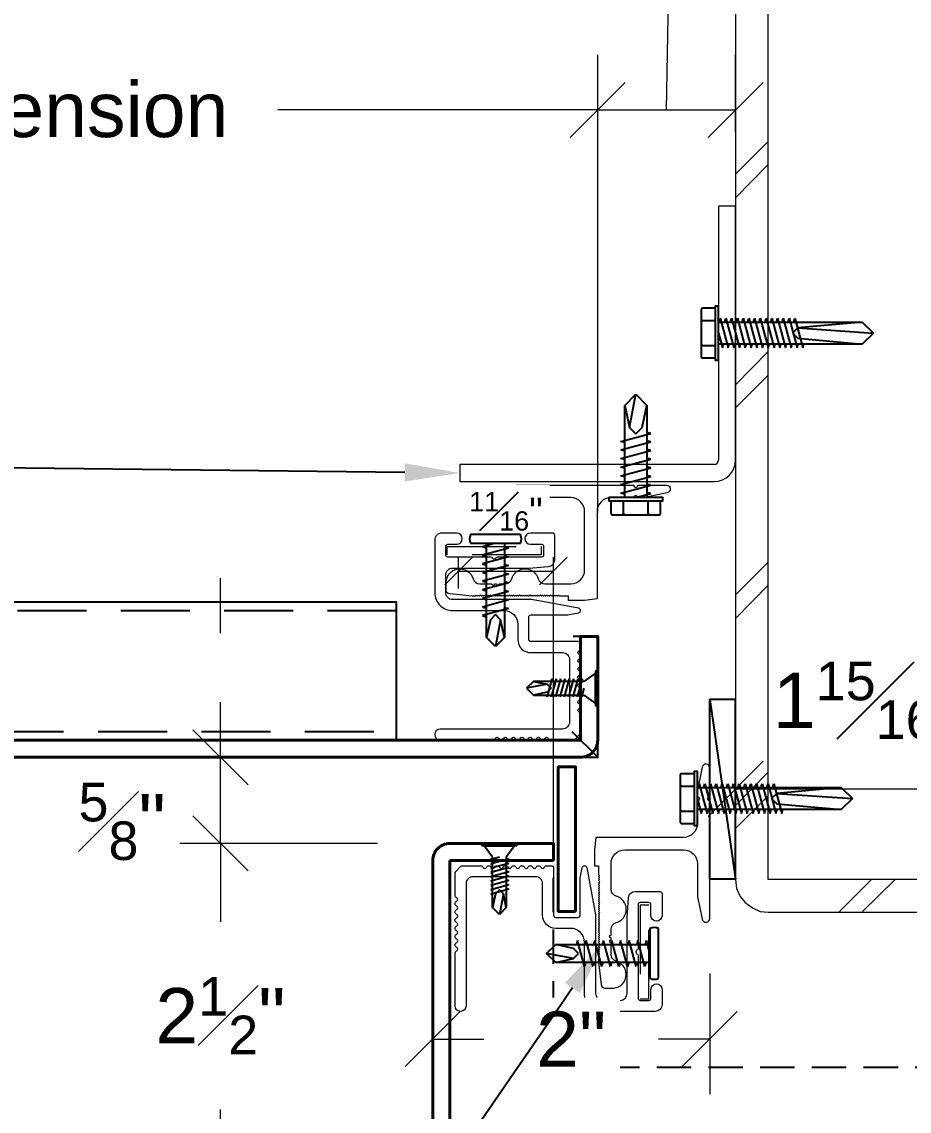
# Model space of a CAD drawing. Header units: inches. Extents: x -301 to 39679, y -468 to 370.
# Drawn here: x -9.7 to -3.26, y 14.92 to 22.82 of the extents above; entities that cross this region are included whole.
import ezdxf
from ezdxf import colors
from ezdxf.entities.mleader import LeaderData, LeaderLine
from ezdxf.enums import TextEntityAlignment as Align
from ezdxf.math import Vec2, Vec3

# ---------------------------------------------------------------- set-up
doc = ezdxf.new("R2010")
doc.units = ezdxf.units.IN
doc.header["$MEASUREMENT"] = 0
doc.linetypes.add('DASHED', pattern=[0.75, 0.5, -0.25])
doc.linetypes.add('DASHED2', pattern=[0.375, 0.25, -0.125])
doc.layers.get('Defpoints').update_dxf_attribs({"color": 3})
for name, color, linetype, lineweight in [('NSE-By_Others', 252, 'Continuous', 0), ('NSE-Call-Outs', 51, 'Continuous', 13), ('NSE-Dimensions', 51, 'Continuous', 13), ('NSE-Furring 01', 30, 'Continuous', 18), ('NSE-Hardware', 111, 'Continuous', 25), ('NSE-Panels 01', 1, 'Continuous', 40), ('NSE-Title', 51, 'Continuous', 9)]:
    doc.layers.add(name, color=color, linetype=linetype, lineweight=lineweight)
doc.layers.add('NSE-Construction', color=86, linetype='Continuous', plot=False)
doc.layers.add('NSE-Detail Border', color=7, linetype='Continuous')
doc.styles.add('002 - NSSM - Standard', font='arial.ttf', dxfattribs={"height": 0.2})
doc.styles.add('004 - NSSM - Standard', font='arial.ttf', dxfattribs={"height": 0.4})
doc.styles.add('008 - NSSM - Standard', font='arial.ttf', dxfattribs={"height": 0.8})
doc.styles.add('3_0-0_TEXT', font='simplex.shx', dxfattribs={"width": 0.7, "height": 0.375})
doc.dimstyles.new('$$$FASTENER$$$', dxfattribs={"dimtxt": 0.375, "dimasz": 0, "dimexe": 0, "dimexo": 0, "dimgap": 0, "dimtad": 0, "dimtih": 1, "dimtoh": 1, "dimdec": 4, "dimzin": 3, "dimdsep": 46, "dimlunit": 4, "dimtxsty": '3_0-0_TEXT', "dimblk": 'NONE', "dimcen": 0, "dimclrd": 256, "dimclre": 256, "dimclrt": 256, "dimadec": 0, "dimazin": 0, "dimtfac": 0.375, "dimtdec": 4, "dimtofl": 0, "dimtmove": 1, "dimatfit": 3, "dimldrblk": 'NONE', "dimfxl": 1, "dimtolj": 1, "dimtzin": 0, "dimarcsym": 0})
doc.dimstyles.new('002 - NSSM - Standard', dxfattribs={"dimtxt": 0.2, "dimasz": 0.2, "dimexe": 0.1, "dimexo": 0.1, "dimgap": 0.1, "dimtad": 0, "dimtih": 1, "dimtoh": 1, "dimdec": 4, "dimzin": 3, "dimdsep": 46, "dimlunit": 4, "dimtxsty": '002 - NSSM - Standard', "dimblk": 'OBLIQUE', "dimcen": 0.2, "dimclrd": 256, "dimclre": 256, "dimclrt": 256, "dimadec": 0, "dimazin": 0, "dimtfac": 0.7, "dimtdec": 4, "dimtmove": 1, "dimatfit": 2, "dimfxl": 1, "dimtfill": 1, "dimtfillclr": 11, "dimfrac": 1, "dimtolj": 1, "dimtzin": 0, "dimlwd": 0, "dimlwe": 0, "dimarcsym": 0})
doc.dimstyles.new('004 - NSSM - Standard', dxfattribs={"dimtxt": 0.4, "dimasz": 0.4, "dimexe": 0.4, "dimexo": 0.4, "dimgap": 0.4, "dimtad": 0, "dimtih": 1, "dimtoh": 1, "dimdec": 4, "dimzin": 3, "dimdsep": 46, "dimlunit": 4, "dimtxsty": '004 - NSSM - Standard', "dimblk": 'OBLIQUE', "dimcen": 0.4, "dimclrd": 256, "dimclre": 256, "dimclrt": 256, "dimadec": 0, "dimazin": 0, "dimtfac": 0.7, "dimtdec": 4, "dimtmove": 1, "dimatfit": 2, "dimfxl": 1, "dimtfill": 1, "dimtfillclr": 11, "dimfrac": 1, "dimtolj": 1, "dimtzin": 0, "dimlwd": 0, "dimlwe": 0, "dimarcsym": 0})
doc.dimstyles.new('004 - NSSM - Standard$0', dxfattribs={"dimtxt": 0.4, "dimasz": 0.4, "dimexe": 0.4, "dimexo": 0.4, "dimgap": 0.4, "dimtad": 0, "dimdec": 4, "dimzin": 3, "dimdsep": 46, "dimlunit": 5, "dimtxsty": '004 - NSSM - Standard', "dimblk": 'OBLIQUE', "dimcen": 0.4, "dimclrd": 256, "dimclre": 256, "dimclrt": 256, "dimazin": 0, "dimtfac": 0.7, "dimtdec": 4, "dimtmove": 1, "dimatfit": 2, "dimfxl": 1, "dimtfill": 1, "dimtfillclr": 11, "dimfrac": 1, "dimtolj": 1, "dimtzin": 0, "dimlwd": 0, "dimlwe": 0, "dimarcsym": 0})

# ---------------------------------------------------------------- blocks, each defined once
blk = doc.blocks.new('*U5')
blk.add_wipeout([(8.13, 1.1293), (8.13, 0), (0, 0), (0, 11.3125), (8.1719, 11.3125), (8.1719, 0), (8.13, 0), (8.13, 11.2706), (0.0419, 11.2706), (0.0419, 1.1293)])
at = {"layer": 'Defpoints', "style": '008 - NSSM - Standard'}
blk.add_attdef('DETAIL_NUMBER', text='', height=0.2179, dxfattribs=at).set_placement((0.625, 0.5668), align=Align.MIDDLE_CENTER)
at = {"layer": 'NSE-Title', "style": '004 - NSSM - Standard'}
for tag, p in [('DETAIL_DESCRIPTION', (1.1292, 0.6197)), ('ARCH_REF', (2.1968, 0.3884))]:
    blk.add_attdef(tag, p, '', height=0.1341, dxfattribs=at)
blk = doc.blocks.new('*U49')
at = {"linetype": 'Continuous'}
blk.add_lwpolyline([(0.642, 1.5435), (0.77, 1.5435, -0.414214), (0.9, 1.4135), (0.9, 1.041, 0.414214), (1, 0.941), (1.109, 0.941, -0.414214), (1.205, 0.845), (1.205, 0.616, 0.414214), (1.255, 0.566), (1.7095, 0.566, 0.414214), (1.7595, 0.616), (1.7595, 1.5035, -1), (1.8395, 1.5035), (1.8395, 1.1215, -0.302776), (1.8272, 1.103, 0.666667), (1.8272, 1.08, -0.666667), (1.8272, 1.043, 0.666667), (1.8272, 1.02, -0.666667), (1.8272, 0.983, 0.666667), (1.8272, 0.96, -0.666667), (1.8272, 0.923, 0.666667), (1.8272, 0.9, -0.666667), (1.8272, 0.863, 0.666667), (1.8272, 0.84, -0.666667), (1.8272, 0.803, 0.666667), (1.8272, 0.78, -0.666667), (1.8272, 0.743, 0.666667), (1.8272, 0.72, -0.302776), (1.8395, 0.7015), (1.8395, 0.5395, -0.198912), (1.8348, 0.5282), (1.7973, 0.4907, -0.198912), (1.786, 0.486), (1.654, 0.486, -0.302776), (1.6356, 0.4983, 0.666667), (1.6125, 0.4983, -0.666667), (1.5756, 0.4983, 0.666667), (1.5525, 0.4983, -0.666667), (1.5156, 0.4983, 0.666667), (1.4925, 0.4983, -0.666667), (1.4556, 0.4983, 0.666667), (1.4325, 0.4983, -0.666667), (1.3956, 0.4983, 0.666667), (1.3725, 0.4983, -0.666667), (1.3356, 0.4983, 0.666667), (1.3125, 0.4983, -0.666667), (1.2756, 0.4983, 0.666667), (1.2525, 0.4983, -0.666667), (1.2156, 0.4983, 0.666667), (1.1925, 0.4983, -0.302776), (1.174, 0.486), (1.141, 0.486, -0.414214), (1.125, 0.502), (1.125, 0.845, 0.414214), (1.109, 0.861), (0.9475, 0.861, 0.414214), (0.9315, 0.845), (0.9315, 0.5798, -0.045635), (0.9313, 0.5768), (0.9171, 0.5, -0.832406), (0.8835, 0.5), (0.8203, 0.8426, -0.045635), (0.82, 0.8455), (0.82, 1.4135, 0.414214), (0.77, 1.4635), (0.642, 1.4635, 0.414214), (0.592, 1.4135), (0.592, 0.8614, -0.01996), (0.5919, 0.8601), (0.5807, 0.7193, -0.391021), (0.5308, 0.6732), (0.3542, 0.6732, -0.414214), (0.3382, 0.6892), (0.3382, 0.8493, -1), (0.4182, 0.8493), (0.4182, 0.7692, 0.414214), (0.4342, 0.7532), (0.496, 0.7532, 0.414214), (0.512, 0.7692), (0.512, 1.0858, -0.262938), (0.5197, 1.0995, 0.564932), (0.5197, 1.1252, -0.262938), (0.512, 1.1389), (0.512, 1.4475, 0.414214), (0.496, 1.4635), (0.4342, 1.4635, 0.414214), (0.4182, 1.4475), (0.4182, 1.3835, -1), (0.3382, 1.3835), (0.3382, 1.4935, -0.414214), (0.3882, 1.5435), (0.706, 1.5435)], format="xyb", dxfattribs=at)
at = {"linetype": 'DASHED', "lineweight": 0, "transparency": 16777216}
blk.add_lwpolyline([(0.4964, 0.7724), (0.4964, 1.4524), (0.4339, 1.4524), (0.4339, 0.7724)], close=True, dxfattribs=at)
blk = doc.blocks.new('*U126')
at = {"transparency": 16777216}
blk.add_lwpolyline([(0.716, 1.0108, -1), (0.716, 0.9908), (0.716, 0.9483, -0.337188), (0.6793, 0.9001, 0.760886), (0.6793, 0.7074, -0.337188), (0.716, 0.6592), (0.716, 0.4712, -0.414214), (0.616, 0.3712), (0.19, 0.3712, -0.414214), (0.09, 0.4712), (0.09, 0.7097), (0.0547, 0.8754, 0.900068), (0, 0.8696), (0, 0.015, -1), (0, -0.015), (0, -0.2224, 0.900068), (0.0547, -0.2281), (0.09, -0.0625), (0.09, -0.015, -1), (0.09, 0.015), (0.09, 0.1812, -0.414214), (0.19, 0.2812), (0.8253, 0.2812), (0.836, 0.3712), (0.836, 0.4872), (0.806, 0.4872), (0.806, 0.55), (0.7985, 0.5575), (0.806, 0.565), (0.7985, 0.5725), (0.806, 0.58), (0.7985, 0.5875), (0.806, 0.595), (0.7985, 0.6025), (0.806, 0.61), (0.7985, 0.6175), (0.806, 0.625), (0.7985, 0.6325), (0.806, 0.64), (0.7985, 0.6475), (0.806, 0.655), (0.7985, 0.6625), (0.806, 0.67), (0.7985, 0.6775), (0.806, 0.685), (0.7985, 0.6925), (0.806, 0.7), (0.7985, 0.7075), (0.806, 0.715), (0.7985, 0.7225), (0.806, 0.73), (0.7985, 0.7375), (0.806, 0.745), (0.7985, 0.7525), (0.806, 0.76), (0.7985, 0.7675), (0.806, 0.775), (0.7985, 0.7825), (0.806, 0.79), (0.7985, 0.7975), (0.806, 0.805), (0.7985, 0.8125), (0.806, 0.82), (0.7985, 0.8275), (0.806, 0.835), (0.7985, 0.8425), (0.806, 0.85), (0.7985, 0.8575), (0.806, 0.865), (0.7985, 0.8725), (0.806, 0.88), (0.7985, 0.8875), (0.806, 0.895), (0.7985, 0.9025), (0.806, 0.91), (0.7985, 0.9175), (0.806, 0.925), (0.7985, 0.9325), (0.806, 0.94), (0.7985, 0.9475), (0.806, 0.955), (0.7985, 0.9625), (0.806, 0.97), (0.7985, 0.9775), (0.806, 0.985), (0.7985, 0.9925), (0.806, 1), (0.7985, 1.0075), (0.806, 1.015), (0.7985, 1.0225), (0.806, 1.03), (0.7985, 1.0375), (0.806, 1.045), (0.7985, 1.0525), (0.806, 1.06), (0.7985, 1.0675), (0.806, 1.075), (0.7985, 1.0825), (0.806, 1.09), (0.7985, 1.0975), (0.806, 1.105), (0.7985, 1.1125), (0.806, 1.12), (0.7985, 1.1275), (0.806, 1.135), (0.7985, 1.1425), (0.806, 1.15), (0.7985, 1.1575), (0.806, 1.165), (0.806, 1.1875), (0.7887, 1.3501, 0.383421), (0.761, 1.375), (0.716, 1.375, 0.918526), (0.6793, 1.1791, -0.337188), (0.716, 1.1309), (0.716, 1.0443, -1), (0.716, 1.0243)], format="xyb", close=True, dxfattribs=at)
blk = doc.blocks.new('_None')
blk = doc.blocks.new('_Oblique')
at = {"color": 0, "linetype": 'ByBlock', "lineweight": -2}
blk.add_line((-0.5, -0.5), (0.5, 0.5), dxfattribs=at)
blk = doc.blocks.new('_Open')
at = {"color": 0, "linetype": 'ByBlock', "lineweight": -2}
for p, q in [((-1, 0.167), (0, 0)), ((-1, -0.167), (0, 0)), ((0, 0), (-1, 0))]:
    blk.add_line(p, q, dxfattribs=at)
blk = doc.blocks.new('*D124')
at = {"layer": 'Defpoints', "color": 0, "transparency": 16777216}
for p in [(-15.5013, 22.1841), (-5.519, 18.8614), (-15.5013, 17.6426)]:
    blk.add_point(p, dxfattribs=at)
at = {"layer": 'NSE-Dimensions', "lineweight": 0, "transparency": 16777216}
for p, q in [((-5.519, 19.2614), (-5.519, 22.5841)), ((-15.1013, 22.1841), (-12.7815, 22.1841)), ((-5.519, 22.1841), (-7.8388, 22.1841))]:
    blk.add_line(p, q, dxfattribs=at)
at = {"layer": 'NSE-Dimensions', "lineweight": 0, "transparency": 16777216, "xscale": 0.4, "yscale": 0.4, "zscale": 0.4}
blk.add_blockref('_Oblique', (-5.519, 22.1841), dxfattribs=at)
at = {"layer": 'NSE-Dimensions', "lineweight": 0, "transparency": 16777216, "xscale": 0.4, "yscale": 0.4, "zscale": 0.4, "rotation": 180}
blk.add_blockref('_Open', (-15.5013, 22.1841), dxfattribs=at)
at = {"layer": 'NSE-Dimensions', "transparency": 16777216, "insert": (-10.3101, 22.1841), "char_height": 0.4, "attachment_point": 5, "style": '004 - NSSM - Standard', "bg_fill": 3, "box_fill_scale": 1.25, "bg_fill_color": 256, "bg_fill_true_color": 13158600, "bg_fill_transparency": 0}
blk.add_mtext('\\A1;Panel Dimension', dxfattribs=at)
blk = doc.blocks.new('*D125')
at = {"layer": 'Defpoints', "color": 0, "transparency": 16777216}
for p in [(-4.519, 22.1841), (-4.519, 21.6255), (-5.519, 18.8614)]:
    blk.add_point(p, dxfattribs=at)
at = {"layer": 'NSE-Dimensions', "lineweight": 0, "transparency": 16777216}
for p, q in [((-5.0003, 23.351), (-5.8003, 23.351)), ((-5.019, 22.1841), (-5.0003, 23.351)), ((-5.519, 19.2614), (-5.519, 22.5841)), ((-4.519, 22.0255), (-4.519, 22.5841)), ((-5.519, 22.1841), (-4.519, 22.1841))]:
    blk.add_line(p, q, dxfattribs=at)
at = {"layer": 'NSE-Dimensions', "lineweight": 0, "transparency": 16777216, "xscale": 0.4, "yscale": 0.4, "zscale": 0.4, "rotation": 180}
blk.add_blockref('_Oblique', (-5.519, 22.1841), dxfattribs=at)
at = {"layer": 'NSE-Dimensions', "lineweight": 0, "transparency": 16777216, "xscale": 0.4, "yscale": 0.4, "zscale": 0.4}
blk.add_blockref('_Oblique', (-4.519, 22.1841), dxfattribs=at)
at = {"layer": 'NSE-Dimensions', "transparency": 16777216, "insert": (-6.6448, 23.351), "char_height": 0.4, "attachment_point": 5, "style": '004 - NSSM - Standard', "bg_fill": 3, "box_fill_scale": 1.25, "bg_fill_color": 256, "bg_fill_true_color": 13158600, "bg_fill_transparency": 0}
blk.add_mtext('\\A1;1" %%P', dxfattribs=at)
blk = doc.blocks.new('*U130')
at = {"transparency": 16777216}
blk.add_lwpolyline([(0.716, -1.0108, 1), (0.716, -0.9908), (0.716, -0.9483, 0.337188), (0.6793, -0.9001, -0.760886), (0.6793, -0.7074, 0.337188), (0.716, -0.6592), (0.716, -0.4712, 0.414214), (0.616, -0.3712), (0.19, -0.3712, 0.414214), (0.09, -0.4712), (0.09, -0.7097), (0.0547, -0.8754, -0.900068), (0, -0.8696), (0, -0.015, 1), (0, 0.015), (0, 0.2224, -0.900068), (0.0547, 0.2281), (0.09, 0.0625), (0.09, 0.015, 1), (0.09, -0.015), (0.09, -0.1812, 0.414214), (0.19, -0.2812), (0.8253, -0.2812), (0.836, -0.3712), (0.836, -0.4872), (0.806, -0.4872), (0.806, -0.55), (0.7985, -0.5575), (0.806, -0.565), (0.7985, -0.5725), (0.806, -0.58), (0.7985, -0.5875), (0.806, -0.595), (0.7985, -0.6025), (0.806, -0.61), (0.7985, -0.6175), (0.806, -0.625), (0.7985, -0.6325), (0.806, -0.64), (0.7985, -0.6475), (0.806, -0.655), (0.7985, -0.6625), (0.806, -0.67), (0.7985, -0.6775), (0.806, -0.685), (0.7985, -0.6925), (0.806, -0.7), (0.7985, -0.7075), (0.806, -0.715), (0.7985, -0.7225), (0.806, -0.73), (0.7985, -0.7375), (0.806, -0.745), (0.7985, -0.7525), (0.806, -0.76), (0.7985, -0.7675), (0.806, -0.775), (0.7985, -0.7825), (0.806, -0.79), (0.7985, -0.7975), (0.806, -0.805), (0.7985, -0.8125), (0.806, -0.82), (0.7985, -0.8275), (0.806, -0.835), (0.7985, -0.8425), (0.806, -0.85), (0.7985, -0.8575), (0.806, -0.865), (0.7985, -0.8725), (0.806, -0.88), (0.7985, -0.8875), (0.806, -0.895), (0.7985, -0.9025), (0.806, -0.91), (0.7985, -0.9175), (0.806, -0.925), (0.7985, -0.9325), (0.806, -0.94), (0.7985, -0.9475), (0.806, -0.955), (0.7985, -0.9625), (0.806, -0.97), (0.7985, -0.9775), (0.806, -0.985), (0.7985, -0.9925), (0.806, -1), (0.7985, -1.0075), (0.806, -1.015), (0.7985, -1.0225), (0.806, -1.03), (0.7985, -1.0375), (0.806, -1.045), (0.7985, -1.0525), (0.806, -1.06), (0.7985, -1.0675), (0.806, -1.075), (0.7985, -1.0825), (0.806, -1.09), (0.7985, -1.0975), (0.806, -1.105), (0.7985, -1.1125), (0.806, -1.12), (0.7985, -1.1275), (0.806, -1.135), (0.7985, -1.1425), (0.806, -1.15), (0.7985, -1.1575), (0.806, -1.165), (0.806, -1.1875), (0.7887, -1.3501, -0.383421), (0.761, -1.375), (0.716, -1.375, -0.918526), (0.6793, -1.1791, 0.337188), (0.716, -1.1309), (0.716, -1.0443, 1), (0.716, -1.0243)], format="xyb", close=True, dxfattribs=at)
blk = doc.blocks.new('*D135')
at = {"layer": 'Defpoints', "color": 0, "transparency": 16777216}
for p in [(-6.7158, 16.7364), (-4.7065, 16.3166), (-6.7158, 15.4412)]:
    blk.add_point(p, dxfattribs=at)
at = {"layer": 'NSE-Construction', "lineweight": 0, "transparency": 16777216}
for p, q in [((-6.7158, 16.3364), (-6.7158, 15.0412)), ((-4.7065, 15.9166), (-4.7065, 15.0412)), ((-6.7158, 15.4412), (-6.3445, 15.4412)), ((-4.7065, 15.4412), (-5.0779, 15.4412))]:
    blk.add_line(p, q, dxfattribs=at)
at = {"layer": 'NSE-Construction', "lineweight": 0, "transparency": 16777216, "xscale": 0.4, "yscale": 0.4, "zscale": 0.4, "rotation": 180}
blk.add_blockref('_Oblique', (-6.7158, 15.4412), dxfattribs=at)
at = {"layer": 'NSE-Construction', "lineweight": 0, "transparency": 16777216, "xscale": 0.4, "yscale": 0.4, "zscale": 0.4}
blk.add_blockref('_Oblique', (-4.7065, 15.4412), dxfattribs=at)
at = {"layer": 'NSE-Construction', "transparency": 16777216, "insert": (-5.7112, 15.4412), "char_height": 0.4, "attachment_point": 5, "style": '004 - NSSM - Standard', "bg_fill": 3, "box_fill_scale": 1.25, "bg_fill_color": 256, "bg_fill_true_color": 13158600, "bg_fill_transparency": 0}
blk.add_mtext('\\A1;2"', dxfattribs=at)
blk = doc.blocks.new('*D138')
at = {"layer": 'Defpoints', "color": 0, "transparency": 16777216}
for p in [(-2.5991, 17.257), (-4.519, 16.5982), (-2.5991, 16.5982)]:
    blk.add_point(p, dxfattribs=at)
at = {"layer": 'NSE-Construction', "lineweight": 0, "transparency": 16777216}
for p, q in [((-4.519, 16.9982), (-4.519, 17.657)), ((-2.5991, 16.9982), (-2.5991, 17.657)), ((-4.519, 17.257), (-2.5991, 17.257))]:
    blk.add_line(p, q, dxfattribs=at)
at = {"layer": 'NSE-Construction', "lineweight": 0, "transparency": 16777216, "xscale": 0.4, "yscale": 0.4, "zscale": 0.4, "rotation": 180}
blk.add_blockref('_Oblique', (-4.519, 17.257), dxfattribs=at)
at = {"layer": 'NSE-Construction', "lineweight": 0, "transparency": 16777216, "xscale": 0.4, "yscale": 0.4, "zscale": 0.4}
blk.add_blockref('_Oblique', (-2.5991, 17.257), dxfattribs=at)
at = {"layer": 'NSE-Construction', "transparency": 16777216, "insert": (-3.559, 17.8996), "char_height": 0.4, "attachment_point": 5, "style": '004 - NSSM - Standard', "bg_fill": 3, "box_fill_scale": 1.25, "bg_fill_color": 256, "bg_fill_true_color": 13158600, "bg_fill_transparency": 0}
blk.add_mtext('\\A1;1{\\H0.7x;\\S15#16;}"', dxfattribs=at)
blk = doc.blocks.new('*D140')
at = {"layer": 'Defpoints', "color": 0, "transparency": 16777216}
for p in [(-8.2556, 16.8614), (-6.7158, 16.8614), (-6.7158, 14.3614)]:
    blk.add_point(p, dxfattribs=at)
at = {"layer": 'NSE-Dimensions', "color": 51, "lineweight": 0, "transparency": 16777216}
for p, q in [((-7.1158, 16.8614), (-8.6556, 16.8614)), ((-8.2556, 16.8614), (-8.2556, 16.2925)), ((-8.2556, 14.3614), (-8.2556, 14.9302)), ((-7.1158, 14.3614), (-8.6556, 14.3614))]:
    blk.add_line(p, q, dxfattribs=at)
at = {"layer": 'NSE-Dimensions', "color": 51, "lineweight": 0, "transparency": 16777216, "xscale": 0.4, "yscale": 0.4, "zscale": 0.4}
for p, rotation in [((-8.2556, 16.8614), 90), ((-8.2556, 14.3614), 270)]:
    blk.add_blockref('_Oblique', p, dxfattribs=dict(at, rotation=rotation))
at = {"layer": 'NSE-Dimensions', "transparency": 16777216, "insert": (-8.2556, 15.6114), "char_height": 0.4, "attachment_point": 5, "style": '004 - NSSM - Standard', "bg_fill": 3, "box_fill_scale": 1.25, "bg_fill_color": 256, "bg_fill_true_color": 13158600, "bg_fill_transparency": 0}
blk.add_mtext('\\A1;2{\\H0.7x;\\S1#2;}"', dxfattribs=at)
blk = doc.blocks.new('*D141')
at = {"layer": 'Defpoints', "color": 0, "transparency": 16777216}
for p in [(-8.2556, 17.4864), (-8.2556, 17.4864), (-6.7158, 16.8614)]:
    blk.add_point(p, dxfattribs=at)
at = {"layer": 'NSE-Dimensions', "color": 51, "lineweight": 0, "transparency": 16777216}
for p, q in [((-8.2556, 17.4864), (-8.2556, 17.8864)), ((-8.2556, 16.8614), (-8.2556, 17.4864)), ((-8.2556, 16.8614), (-8.2556, 17.4864)), ((-7.1158, 16.8614), (-8.6556, 16.8614)), ((-8.2556, 16.8614), (-8.2556, 16.4614))]:
    blk.add_line(p, q, dxfattribs=at)
at = {"layer": 'NSE-Dimensions', "color": 51, "lineweight": 0, "transparency": 16777216, "xscale": 0.4, "yscale": 0.4, "zscale": 0.4}
for p, rotation in [((-8.2556, 17.4864), 270), ((-8.2556, 16.8614), 90)]:
    blk.add_blockref('_Oblique', p, dxfattribs=dict(at, rotation=rotation))
at = {"layer": 'NSE-Dimensions', "transparency": 16777216, "insert": (-8.9687, 17.0208), "char_height": 0.4, "attachment_point": 5, "style": '004 - NSSM - Standard', "bg_fill": 3, "box_fill_scale": 1.25, "bg_fill_color": 256, "bg_fill_true_color": 13158600, "bg_fill_transparency": 0}
blk.add_mtext('\\A1;{\\H0.7x;\\S5#8;}"', dxfattribs=at)
blk = doc.blocks.new('*D148')
at = {"layer": 'Defpoints', "color": 0, "transparency": 16777216}
for p in [(-5.8408, 18.8378), (-6.5283, 18.6114), (-5.8408, 16.7039)]:
    blk.add_point(p, dxfattribs=at)
at = {"layer": 'NSE-Construction', "lineweight": 0, "transparency": 16777216}
for p, q in [((-6.5283, 18.7114), (-6.5283, 18.9378)), ((-5.8408, 16.8039), (-5.8408, 18.9378)), ((-6.5283, 18.8378), (-5.8408, 18.8378))]:
    blk.add_line(p, q, dxfattribs=at)
at = {"layer": 'NSE-Construction', "lineweight": 0, "transparency": 16777216, "xscale": 0.2, "yscale": 0.2, "zscale": 0.2, "rotation": 180}
blk.add_blockref('_Oblique', (-6.5283, 18.8378), dxfattribs=at)
at = {"layer": 'NSE-Construction', "lineweight": 0, "transparency": 16777216, "xscale": 0.2, "yscale": 0.2, "zscale": 0.2}
blk.add_blockref('_Oblique', (-5.8408, 18.8378), dxfattribs=at)
at = {"layer": 'NSE-Construction', "transparency": 16777216, "insert": (-6.1846, 19.2713), "char_height": 0.2, "attachment_point": 5, "style": '002 - NSSM - Standard', "bg_fill": 3, "box_fill_scale": 1.25, "bg_fill_color": 256, "bg_fill_true_color": 13158600, "bg_fill_transparency": 0}
blk.add_mtext('\\A1;{\\H0.7x;\\S11#16;}"', dxfattribs=at)
blk = doc.blocks.new('*U278')
for p, q in [((0, 2), (-0.125, 2)), ((-0.125, 2), (-0.125, 0.156)), ((0, 0.156), (0, 2)), ((-0.156, 0.125), (-2, 0.125)), ((-2, 0.125), (-2, 0)), ((-2, 0), (-0.156, 0))]:
    blk.add_line(p, q)
for radius in [0.156, 0.031]:
    blk.add_arc((-0.156, 0.156), radius, 270, 360)
blk = doc.blocks.new('*U280')
at = {"color": 0}
blk.add_lwpolyline([(0.6957, 0), (2, 0), (2, 0.1875), (0.6957, 0), (0.6957, 0.1875), (2, 0.1875)], dxfattribs=at)
blk = doc.blocks.new('*U281')
blk.add_lwpolyline([(0, 0), (14.9152, 0), (14.9152, 1), (0, 1)], close=True)
at = {"linetype": 'DASHED'}
blk.add_lwpolyline([(0, 0.0625), (14.9152, 0.0625), (14.9152, 0.9375), (0, 0.9375)], close=True, dxfattribs=at)
blk = doc.blocks.new('*U127')
for p, q in [((-0.0609, 0.0904), (0.0282, 0.0904)), ((-0.0609, -0.0901), (0.0282, -0.0901))]:
    blk.add_line(p, q)
for points in [[(0.0282, 0.1806), (-0.0609, 0.1806, 0.414214), (-0.0734, 0.1681), (-0.0734, -0.1678, 0.414214), (-0.0609, -0.1803), (0.0282, -0.1803)], [(-0.0734, 0.1029, 0.414214), (-0.0609, 0.0904, 0.414214), (-0.0734, 0.0779)], [(-0.0734, -0.0776, 0.414214), (-0.0609, -0.0901, 0.414214), (-0.0734, -0.1026)]]:
    blk.add_lwpolyline(points, format="xyb")
blk.add_lwpolyline([(0.0516, 0.1962), (0.0282, 0.1962), (0.0282, -0.1959), (0.0516, -0.1959)], close=True)
for points in [[(0.0516, 0.08), (0.7193, 0.08), (0.8016, 0), (0.7193, -0.08), (0.0516, -0.08), (0.0516, 0.08)], [(0.7193, 0.08), (0.5618, 0.0459), (0.5159, 0), (0.5618, -0.0459), (0.7193, -0.08)], [(0.5618, 0.0459), (0.8016, 0)]]:
    blk.add_leader(points, dimstyle='$$$FASTENER$$$')
at = {"has_arrowhead": 0}
for points in [[(0.0777, 0.08), (0.0852, 0.108), (0.1431, -0.108), (0.1506, -0.08)], [(0.1402, 0.08), (0.1477, 0.108), (0.2056, -0.108), (0.2131, -0.08)], [(0.2027, 0.08), (0.2102, 0.108), (0.2681, -0.108), (0.2756, -0.08)], [(0.2652, 0.08), (0.2727, 0.108), (0.3306, -0.108), (0.3381, -0.08)], [(0.3277, 0.08), (0.3352, 0.108), (0.3931, -0.108), (0.4006, -0.08)], [(0.3902, 0.08), (0.3977, 0.108), (0.4556, -0.108), (0.4631, -0.08)], [(0.4527, 0.08), (0.4602, 0.108), (0.5181, -0.108), (0.5256, -0.08)], [(0.0516, 0), (0.0806, -0.108), (0.0881, -0.08)]]:
    blk.add_leader(points, dimstyle='$$$FASTENER$$$', dxfattribs=at)
blk = doc.blocks.new('*U31')
for points in [[(-0.0109, 0.1802), (-0.0109, -0.1802)], [(0.0516, -0.1802), (0.0516, 0.1802)]]:
    blk.add_lwpolyline(points)
for centre, start, end in [((0.0204, 0.1169), 63.73196, 116.26804), ((0.0204, -0.1169), 243.73196, 296.26804)]:
    blk.add_arc(centre, 0.0706, start, end)
at = {"has_arrowhead": 0}
for points in [[(0.0806, 0.065), (0.0887, 0.095), (0.1396, -0.095), (0.1476, -0.065)], [(0.1431, 0.065), (0.1512, 0.095), (0.2021, -0.095), (0.2101, -0.065)], [(0.2056, 0.065), (0.2137, 0.095), (0.2646, -0.095), (0.2726, -0.065)], [(0.2681, 0.065), (0.2762, 0.095), (0.3271, -0.095), (0.3351, -0.065)], [(0.3306, 0.065), (0.3387, 0.095), (0.3896, -0.095), (0.3976, -0.065)], [(0.3931, 0.065), (0.4012, 0.095), (0.4521, -0.095), (0.4601, -0.065)], [(0.4556, 0.065), (0.4637, 0.095), (0.5146, -0.095), (0.5226, -0.065)], [(0.5181, 0.065), (0.5262, 0.095), (0.5771, -0.095), (0.5851, -0.065)], [(0.0516, 0), (0.0771, -0.095), (0.0851, -0.065)]]:
    blk.add_leader(points, dimstyle='$$$FASTENER$$$', dxfattribs=at)
for points in [[(0.0516, 0.065), (0.7348, 0.065), (0.8016, 0), (0.7348, -0.065), (0.0516, -0.065), (0.0516, 0.065)], [(0.7348, 0.065), (0.6068, 0.0373), (0.5695, 0), (0.6068, -0.0373), (0.7348, -0.065)], [(0.6068, 0.0373), (0.8016, 0)]]:
    blk.add_leader(points, dimstyle='$$$FASTENER$$$')
blk = doc.blocks.new('*U149')
for p, q in [((-0.0609, 0.0904), (0.0282, 0.0904)), ((-0.0609, -0.0901), (0.0282, -0.0901))]:
    blk.add_line(p, q)
for points in [[(0.0282, 0.1806), (-0.0609, 0.1806, 0.414214), (-0.0734, 0.1681), (-0.0734, -0.1678, 0.414214), (-0.0609, -0.1803), (0.0282, -0.1803)], [(-0.0734, 0.1029, 0.414214), (-0.0609, 0.0904, 0.414214), (-0.0734, 0.0779)], [(-0.0734, -0.0776, 0.414214), (-0.0609, -0.0901, 0.414214), (-0.0734, -0.1026)]]:
    blk.add_lwpolyline(points, format="xyb")
blk.add_lwpolyline([(0.0516, 0.1962), (0.0282, 0.1962), (0.0282, -0.1959), (0.0516, -0.1959)], close=True)
for points in [[(0.0516, 0.08), (1.0943, 0.08), (1.1766, 0), (1.0943, -0.08), (0.0516, -0.08), (0.0516, 0.08)], [(1.0943, 0.08), (0.6277, 0.0377), (0.5899, 0), (0.6277, -0.0377), (1.0943, -0.08)], [(0.6277, 0.0377), (1.1766, 0)]]:
    blk.add_leader(points, dimstyle='$$$FASTENER$$$')
at = {"has_arrowhead": 0}
for points in [[(0.0568, 0.08), (0.0643, 0.108), (0.1222, -0.108), (0.1297, -0.08)], [(0.0985, 0.08), (0.106, 0.108), (0.1639, -0.108), (0.1714, -0.08)], [(0.1402, 0.08), (0.1477, 0.108), (0.2056, -0.108), (0.2131, -0.08)], [(0.1818, 0.08), (0.1893, 0.108), (0.2472, -0.108), (0.2547, -0.08)], [(0.2235, 0.08), (0.231, 0.108), (0.2889, -0.108), (0.2964, -0.08)], [(0.2652, 0.08), (0.2727, 0.108), (0.3306, -0.108), (0.3381, -0.08)], [(0.3068, 0.08), (0.3143, 0.108), (0.3722, -0.108), (0.3797, -0.08)], [(0.3485, 0.08), (0.356, 0.108), (0.4139, -0.108), (0.4214, -0.08)], [(0.3902, 0.08), (0.3977, 0.108), (0.4556, -0.108), (0.4631, -0.08)], [(0.4318, 0.08), (0.4393, 0.108), (0.4972, -0.108), (0.5047, -0.08)], [(0.4735, 0.08), (0.481, 0.108), (0.5389, -0.108), (0.5464, -0.08)], [(0.5152, 0.08), (0.5227, 0.108), (0.5806, -0.108), (0.5881, -0.08)], [(0.5568, 0.08), (0.5643, 0.108), (0.6222, -0.108), (0.6297, -0.08)], [(0.5985, 0.08), (0.606, 0.108), (0.6639, -0.108), (0.6714, -0.08)], [(0.0516, 0), (0.0806, -0.108), (0.0881, -0.08)]]:
    blk.add_leader(points, dimstyle='$$$FASTENER$$$', dxfattribs=at)
blk = doc.blocks.new('*U30')
blk.add_lwpolyline([(0.0347, -0.125), (0.0347, 0.125), (0.0516, 0.125), (0.0516, -0.125)], close=True)
for points in [[(0.0516, 0.1102), (0.1357, 0.05), (0.5002, 0.05), (0.5516, 0), (0.5002, -0.05), (0.1357, -0.05), (0.0516, -0.1102), (0.0516, 0.1102)], [(0.5002, 0.05), (0.4017, 0.0287), (0.373, 0), (0.4017, -0.0287), (0.5002, -0.05)], [(0.4017, 0.0287), (0.5516, 0)]]:
    blk.add_leader(points, dimstyle='$$$FASTENER$$$')
at = {"has_arrowhead": 0}
for points in [[(0.1433, 0.05), (0.1484, 0.069), (0.1838, -0.0631), (0.187, -0.0511)], [(0.1746, 0.05), (0.1797, 0.069), (0.2151, -0.0631), (0.2183, -0.0511)], [(0.2058, 0.05), (0.2109, 0.069), (0.2463, -0.0631), (0.2495, -0.0511)], [(0.2371, 0.05), (0.2422, 0.069), (0.2776, -0.0631), (0.2808, -0.0511)], [(0.2683, 0.05), (0.2734, 0.069), (0.3088, -0.0631), (0.312, -0.0511)], [(0.2996, 0.05), (0.3047, 0.069), (0.3401, -0.0631), (0.3433, -0.0511)], [(0.3308, 0.05), (0.3359, 0.069), (0.3713, -0.0631), (0.3745, -0.0511)], [(0.3621, 0.05), (0.3672, 0.069), (0.4026, -0.0631), (0.4058, -0.0511)], [(0.1357, 0), (0.1526, -0.0631), (0.1558, -0.0511)]]:
    blk.add_leader(points, dimstyle='$$$FASTENER$$$', dxfattribs=at)
blk = doc.blocks.new('*U97')
blk.add_lwpolyline([(16.3743, -0.125), (0.125, -0.125), (0.125, -0.8764), (0, -0.8764), (0, -0.125, -0.414214), (0.125, 0), (16.3743, 0, -0.414214), (16.4993, -0.125)], format="xyb")
at = {"layer": 'Defpoints'}
for p, q in [((0, 0), (0.1853, -0.1853)), ((0.125, -0.8764), (0.1779, -0.8764))]:
    blk.add_line(p, q, dxfattribs=at)
blk.add_lwpolyline([(0.125, 0), (0, 0), (0, -0.125)], dxfattribs=at)
at = {"layer": 'NSE-Hardware', "xscale": -1, "rotation": 180}
blk.add_blockref('*U30', (-0.0347, -0.5007), dxfattribs=at)

msp = doc.modelspace()

# ---------------------------------------------------------------- linework, layer by layer
at = {"color": 8, "linetype": 'DASHED2'}
for q in [(-5.84085, 16.70387), (-2.10814, 15.23637)]:
    msp.add_line((-5.84085, 15.23637), q, dxfattribs=at)
at = {"layer": 'NSE-By_Others'}
for points in [[(-4.51898, 21.71796), (-4.28219, 21.95475)], [(-4.51898, 21.54516), (-4.28219, 21.78835)], [(-4.51898, 20.18842), (-4.28219, 20.43161)], [(-4.51898, 20.02202), (-4.28219, 20.25881)], [(-4.51898, 18.66528), (-4.28219, 18.90207)], [(-4.51898, 18.49249), (-4.28219, 18.73568)]]:
    msp.add_lwpolyline(points, dxfattribs=at)

# ---------------------------------------------------------------- block references
at = {"layer": 'NSE-Furring 01', "xscale": -1, "rotation": 90}
for name, p in [('*U126', (-5.24288, 19.46025)), ('*U49', (-5.15802, 19.45089))]:
    msp.add_blockref(name, p, dxfattribs=at)
at = {"layer": 'NSE-Furring 01', "rotation": 180}
msp.add_blockref('*U49', (-4.71447, 17.1855), dxfattribs=at)
at = {"layer": 'NSE-Hardware'}
msp.add_blockref('*U149', (-4.69562, 20.56437), dxfattribs=at)
for name, p, rotation in [('*U127', (-5.24287, 19.31863), 90.01079047798997), ('*U30', (-6.2321, 16.89605), 270), ('*U31', (-5.08874, 16.06227), 180)]:
    msp.add_blockref(name, p, dxfattribs=dict(at, rotation=rotation))
at = {"layer": 'NSE-Panels 01', "rotation": 180}
msp.add_blockref('*U97', (-5.519, 17.48637), dxfattribs=at)

# ---------------------------------------------------------------- dimensions: what is measured, and where the dimension line sits
at = {"layer": 'NSE-Construction'}
dim = msp.add_linear_dim(base=(-2.59906, 17.25702), p1=(-4.51898, 16.59816), p2=(-2.59906, 16.59816), dimstyle='004 - NSSM - Standard$0', override={"dimpost": '"'}, dxfattribs=at)
dim.commit()
dim.dimension.update_dxf_attribs({"geometry": '*D138', "text_midpoint": (-3.55902, 17.89955), "dimtype": 160})

# ---------------------------------------------------------------- next in the draw order: linework, layer by layer
at = {"layer": 'NSE-By_Others'}
msp.add_lwpolyline([(-4.28219, 16.59816), (-4.28219, 27.63131), (-2.84225, 27.63131), (-2.84225, 16.59816)], close=True, dxfattribs=at)
for points in [[(-4.51898, 17.13574), (-4.28219, 17.37893)], [(-4.51898, 16.96935), (-4.28219, 17.20614)], [(-3.77022, 16.36137), (-3.53342, 16.59816)], [(-3.60382, 16.36137), (-3.36063, 16.59816)]]:
    msp.add_lwpolyline(points, dxfattribs=at)

# ---------------------------------------------------------------- next in the draw order: block references
at = {"layer": 'NSE-Furring 01', "xscale": -1}
msp.add_blockref('*U130', (-4.70648, 17.18617), dxfattribs=at)
at = {"layer": 'NSE-Hardware'}
msp.add_blockref('*U149', (-4.8481, 17.18601), dxfattribs=at)

# ---------------------------------------------------------------- next in the draw order: dimensions: what is measured, and where the dimension line sits
at = {"layer": 'NSE-Dimensions'}
dim = msp.add_linear_dim(base=(-15.50129, 22.1841), p1=(-5.519, 18.86137), p2=(-15.50129, 17.6426), angle=180, text='Panel Dimension', dimstyle='004 - NSSM - Standard$0', override={"dimpost": '"', "dimblk1": 'Oblique', "dimblk2": 'Open', "dimsah": 1, "dimse2": 1}, dxfattribs=at)
dim.commit()
dim.dimension.update_dxf_attribs({"geometry": '*D124', "text_midpoint": (-10.31015, 22.1841)})

# ---------------------------------------------------------------- next in the draw order: block references
at = {"layer": 'NSE-Hardware', "rotation": 270}
msp.add_blockref('*U31', (-6.26059, 19.09129), dxfattribs=at)

# ---------------------------------------------------------------- next in the draw order: dimensions: what is measured, and where the dimension line sits
at = {"layer": 'NSE-Construction'}
dim = msp.add_linear_dim(base=(-6.71585, 15.44117), p1=(-4.70648, 16.31656), p2=(-6.71585, 16.73637), dimstyle='004 - NSSM - Standard$0', override={"dimpost": '"'}, dxfattribs=at)
dim.commit()
dim.dimension.update_dxf_attribs({"geometry": '*D135', "text_midpoint": (-5.71117, 15.44117), "dimtype": 160})

# ---------------------------------------------------------------- next in the draw order: linework, layer by layer
at = {"layer": 'NSE-By_Others'}
msp.add_lwpolyline([(-4.51898, 27.63131), (-4.51898, 16.59816), (-4.51258, 16.53417), (-4.48699, 16.47657), (-4.44859, 16.43177), (-4.39739, 16.39337), (-4.33979, 16.36777), (-4.28219, 16.36137), (-2.84225, 16.36137), (-2.77826, 16.36777), (-2.72066, 16.39337), (-2.66946, 16.43177), (-2.63106, 16.47657), (-2.60546, 16.53417), (-2.59906, 16.59816), (-2.59906, 27.63131)], dxfattribs=at)

# ---------------------------------------------------------------- next in the draw order: block references
at = {"rotation": 90}
msp.add_blockref('*U280', (-4.51898, 15.90649), dxfattribs=at)

# ---------------------------------------------------------------- next in the draw order: dimensions: what is measured, and where the dimension line sits
at = {"layer": 'NSE-Dimensions'}
dim = msp.add_linear_dim(base=(-8.25556, 16.86137), p1=(-6.71585, 14.36137), p2=(-6.71585, 16.86137), angle=90, dimstyle='004 - NSSM - Standard$0', override={"dimtih": 1, "dimtoh": 1, "dimlunit": 4, "dimpost": '', "dimclrd": 51, "dimclre": 51, "dimadec": 0}, dxfattribs=at)
dim.commit()
dim.dimension.update_dxf_attribs({"geometry": '*D140', "text_midpoint": (-8.25556, 15.61137)})

# ---------------------------------------------------------------- next in the draw order: leaders
at = {"layer": 'NSE-Call-Outs'}
ml = msp.add_multileader_mtext('Standard', dxfattribs=at)
ml.set_content('0.125" Aluminum 2"x2" Angle to Support Soffit Panel Assembly, Attached to HSS Stringer w/ #12 Tek5 Screws @ 16" O.C. ', color=256, style='004 - NSSM - Standard')
ml.set_leader_properties(color=256)
ml.build(insert=Vec2(0, 0))
ml.multileader.update_dxf_attribs({"dogleg_length": 1, "arrow_head_size": 0.4})
ctx = ml.context
ctx.base_point, ctx.char_height, ctx.arrow_head_size, ctx.landing_gap_size, ctx.plane_origin = Vec3(-19.72765, 16.73424), 0.4, 0.4, 0.4, Vec3(-30.57807, 30.39144)
ctx.text_align_type = 2
notes = []
notes.append((ctx, [(0, (1, 1, 0), (-10.70037, 16.73424), (-1, 0), 1, [(0, [(-6.519, 19.54887), (-10.14749, 19.58963)], 0, [])])]))
ctx.mtext.insert, ctx.mtext.width, ctx.mtext.defined_height, ctx.mtext.alignment, ctx.mtext.flow_direction = Vec3(-12.10037, 16.99304), 7.702271, 1.61676, 3, 5
ml = msp.add_multileader_mtext('Standard', dxfattribs=at)
ml.set_content('Panel Clip Attached to HSS Steel Stringer w/ #12 Tek5 Screws (Shim as Required)', color=256, style='004 - NSSM - Standard')
ml.set_leader_properties(color=256)
ml.build(insert=Vec2(0, 0))
ml.multileader.update_dxf_attribs({"dogleg_length": 1, "arrow_head_size": 0.4})
ctx = ml.context
ctx.base_point, ctx.char_height, ctx.arrow_head_size, ctx.landing_gap_size, ctx.plane_origin = Vec3(-18.64961, 9.4327), 0.4, 0.4, 0.4, Vec3(-30.57807, 28.04499)
ctx.text_align_type = 2
notes.append((ctx, [(0, (1, 1, 0), (-10.08836, 9.4327), (-1, 0), 1, [(0, [(-5.47648, 16.14267)], 0, [])])]))
ctx.mtext.insert, ctx.mtext.width, ctx.mtext.defined_height, ctx.mtext.alignment, ctx.mtext.flow_direction = Vec3(-11.48836, 9.6915), 8, 1.61676, 3, 5
for ctx, leaders in notes:
    for number, flags, end, landing, length, lines in leaders:
        leader = LeaderData()
        leader.index, (leader.has_last_leader_line, leader.has_dogleg_vector, leader.attachment_direction) = number, flags
        leader.last_leader_point, leader.dogleg_vector, leader.dogleg_length = Vec3(end), Vec3(landing), length
        for number, points, colour, breaks in lines:
            line = LeaderLine()
            line.index, line.vertices, line.color, line.breaks = number, Vec3.list(points), colors.encode_raw_color(colour), breaks
            leader.lines.append(line)
        ctx.leaders.append(leader)

# ---------------------------------------------------------------- next in the draw order: dimensions: what is measured, and where the dimension line sits
at = {"layer": 'NSE-Construction'}
dim = msp.add_linear_dim(base=(-5.84085, 18.8378), p1=(-6.52835, 18.61137), p2=(-5.84085, 16.70387), dimstyle='002 - NSSM - Standard', override={"dimtmove": 2}, dxfattribs=at)
dim.commit()
dim.dimension.update_dxf_attribs({"geometry": '*D148', "text_midpoint": (-6.1846, 19.27134)})
at = {"layer": 'NSE-Dimensions'}
dim = msp.add_linear_dim(base=(-8.25556, 17.48637), p1=(-6.71585, 16.86137), p2=(-8.25556, 17.48637), angle=90, dimstyle='004 - NSSM - Standard$0', override={"dimtih": 1, "dimtoh": 1, "dimlunit": 4, "dimpost": '', "dimclrd": 51, "dimclre": 51, "dimadec": 0}, dxfattribs=at)
dim.commit()
dim.dimension.update_dxf_attribs({"geometry": '*D141', "text_midpoint": (-8.96865, 17.02076), "dimtype": 160})

# ---------------------------------------------------------------- next in the draw order: linework, layer by layer
at = {"layer": 'NSE-Panels 01'}
msp.add_line((-5.84085, 16.73637), (-6.59085, 16.73637), dxfattribs=at)
msp.add_lwpolyline([(-2.87472, 32.24951), (-2.99972, 32.24951), (-2.99972, 32.62451, -0.4142136), (-2.87472, 32.74951), (-2.08204, 32.74951, -0.4142136), (-1.95704, 32.62451), (-1.95707, 14.4863, -0.414213), (-2.08207, 14.3613), (-6.59085, 14.3613, -0.4142136), (-6.71585, 14.4863), (-6.71585, 16.73637, -0.4142136), (-6.59085, 16.86137), (-5.84085, 16.86137), (-5.84085, 16.73637)], format="xyb", dxfattribs=at)
msp.add_lwpolyline([(-6.59085, 16.73637), (-6.59085, 14.4863), (-2.08207, 14.4863), (-2.08204, 32.62451), (-2.87472, 32.62451), (-2.87472, 32.24951)], dxfattribs=at)
msp.add_lwpolyline([(-5.68023, 16.36744), (-5.80523, 16.36744), (-5.80523, 17.41623), (-5.68023, 17.41623)], close=True, dxfattribs=at)

# ---------------------------------------------------------------- next in the draw order: block references
at = {"layer": 'NSE-Hardware'}
msp.add_blockref('*U281', (-21.89332, 17.61137), dxfattribs=at)

# ---------------------------------------------------------------- next in the draw order: dimensions: what is measured, and where the dimension line sits
at = {"layer": 'NSE-Dimensions'}
dim = msp.add_linear_dim(base=(-4.51898, 22.1841), p1=(-5.519, 18.86137), p2=(-4.51898, 21.62551), angle=180, text='<> %%P', dimstyle='004 - NSSM - Standard', dxfattribs=at)
dim.commit()
dim.dimension.update_dxf_attribs({"geometry": '*D125', "text_midpoint": (-6.20033, 23.35098), "dimtype": 160})

# ---------------------------------------------------------------- next in the draw order: block references
at = {"layer": 'NSE-Furring 01'}
msp.add_blockref('*U278', (-4.519, 19.48637), dxfattribs=at)

# ---------------------------------------------------------------- next in the draw order: block references
at = {"layer": 'NSE-Detail Border', "xscale": 4, "yscale": 4, "zscale": 4}
msp.add_blockref('*U5', (-20.05002, 0.25), dxfattribs=at)

# ---------------------------------------------------------------- next in the draw order: linework, layer by layer
at = {"layer": 'NSE-Dimensions'}
msp.add_line((-8.25556, 18.38637), (-8.25556, 18.78637), dxfattribs=at)

doc.saveas('drawing.dxf')
